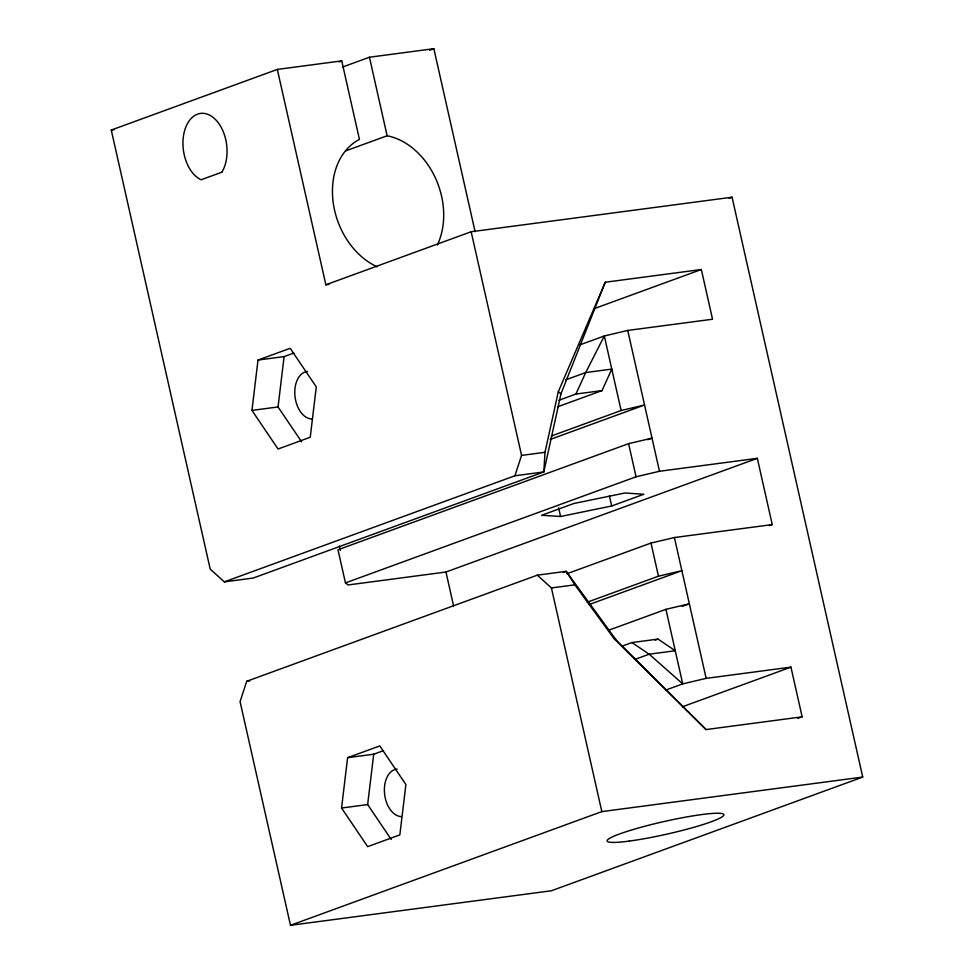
<?xml version="1.0" encoding="UTF-8"?>
<svg xmlns="http://www.w3.org/2000/svg" width="974" height="974" viewBox="0 0 974 974"><rect width="100%" height="100%" fill="white"/><g stroke="black" fill="none" stroke-linecap="round" stroke-linejoin="round"><path stroke-width="1.46" d="M580.102 344.808L604.318 335.969L627.743 330.442L712.542 319.228L701.341 269.518L605.256 282.241L558.297 391.743L545.002 452.301L543.821 471.94L253.216 578.045L224.312 581.868L210.201 569.096L111.267 130.053L277.322 69.422L341.752 60.887L359.443 139.416A70.043 53.424 69.9 0 0 333.254 202.969A70.043 53.424 69.9 0 0 377.157 266.815M251.949 410.407L258.013 360.051L290.179 348.302L316.294 386.909L310.231 437.265L278.053 449.014L251.949 410.407L278.04 406.949L301.623 441.819M278.04 406.949L284.104 356.606L293.892 353.026M341.557 808.03L347.621 757.675L379.787 745.926L405.902 784.533L399.839 834.888L367.661 846.637L341.557 808.03L367.648 804.573L391.231 839.442M367.648 804.573L373.712 754.217L383.5 750.65M605.256 282.241L560.963 393.813L543.821 471.94L514.917 475.762L224.312 581.868M665.632 690.128L682.725 683.882L706.15 678.367L790.949 667.141L802.15 716.84L706.065 729.563L616.566 640.539L566.223 571.336L537.319 575.171L246.714 681.289L240.067 701.633L290.483 925.3L551.381 890.772L862.733 777.069L732.058 197.211L471.16 231.739L325.864 284.798L277.322 69.422M514.917 475.762L521.565 455.406L471.16 231.739M558.845 400.29L575.938 394.044L585.703 372.555L604.318 335.969L621.12 410.517L551.321 436.011M557.859 406.718L602.029 390.598L611.794 369.097L585.703 372.555L565.76 379.836M338.903 61.934L341.752 60.887M342.471 67.072L369.438 57.223L433.856 48.7L475.081 231.629M429.607 50.258L433.856 48.7M345.965 150.787L387.128 135.751L369.438 57.223M729.197 198.246L732.058 197.211M594.213 308.636L701.341 269.518M550.286 439.42L644.544 405.001L621.12 410.517M647.734 439.7L652.008 438.142L628.595 443.657L337.99 549.762L345.453 582.902L348.12 584.96L445.958 572.018L757.322 458.316L772.248 524.596L769.399 525.631M345.453 582.902L636.059 476.785L659.483 471.27L757.322 458.316M611.684 505.993L643.851 494.244L624.918 493.002L573.808 503.509L541.641 515.258L560.574 516.5L611.684 505.993L609.407 495.9M563.374 572.383L566.223 571.336L574.879 584.838L613.9 638.469L706.065 729.563M566.941 573.747L650.997 543.054L674.41 537.538L772.248 524.596M587.237 602.2L658.461 576.194L681.885 570.679L589.051 604.574M608.945 630.129L665.924 609.334L689.349 603.807L682.214 606.425M621.972 646.2L631.943 642.56L658.034 639.102L675.262 650.742L649.171 654.199L634.926 659.398M655.185 640.149L658.034 639.102M682.397 706.783L790.949 667.141M797.864 718.41L802.15 716.84M290.483 925.3L601.835 811.61L862.733 777.069M111.267 130.053L114.262 129.664M325.864 284.798L328.871 284.396M258.013 360.051L284.104 356.606M575.938 394.044L602.029 390.598M521.565 455.406L545.002 452.301M537.319 575.171L551.43 587.943L574.879 584.838M246.714 681.289L249.612 680.899M347.621 757.675L373.712 754.217M631.943 642.56L649.171 654.199L682.725 683.882L665.924 609.334M558.297 391.743L560.963 393.813M613.9 638.469L616.566 640.539M627.743 330.442L659.483 471.27M674.41 537.538L706.15 678.367M628.595 443.657L636.059 476.785M650.997 543.054L658.461 576.194M558.626 507.856L560.574 516.5M551.43 587.943L601.835 811.61M445.958 572.018L453.592 605.889M339.354 546.073L340.328 550.395M401.105 816.602A23.912 15.255 82.5 0 1 384.499 792.982A23.912 15.255 82.5 0 1 397.197 769.058M311.497 418.978A23.912 15.255 82.5 0 1 294.891 395.359A23.912 15.255 82.5 0 1 307.589 371.447M387.128 135.751A70.043 53.424 69.9 0 1 437.338 244.961M221.853 172.191L201.094 179.776A34.163 21.793 82.5 0 1 184.305 131.794A34.163 21.793 82.5 0 1 216.106 120.179A34.163 21.793 82.5 0 1 221.853 172.191M629.228 841.086A59.791 6.453 -12.7 0 0 723.256 815.956A59.791 6.453 -12.7 0 0 644.179 826.415A59.791 6.453 -12.7 0 0 629.228 841.086"/></g></svg>
